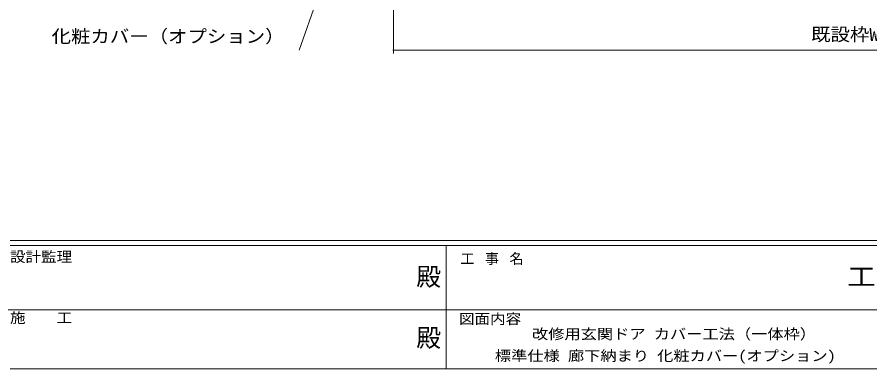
# Model space of a CAD drawing. Units: millimetres on the paper. Extents: x -1103 to 373, y -297 to 267.
# Drawn here: x -154.3 to 87.4, y -297 to -197.2 of the extents above; entities that cross this region are included whole.
import ezdxf
from ezdxf.enums import TextEntityAlignment as Align

# ---------------------------------------------------------------- set-up
doc = ezdxf.new("R2010")
doc.units = ezdxf.units.MM
doc.layers.add('0-1_YKK_ZWAK', color=7, linetype='Continuous', lineweight=9)
doc.layers.add('0-5_YKK_D', color=6, linetype='Continuous', lineweight=9)
doc.layers.add('0-2_USER1', color=3, linetype='Continuous')
doc.styles.add('ＭＳ ゴシック', font='')
doc.styles.get('ＭＳ ゴシック').set_extended_font_data('MS Gothic')

msp = doc.modelspace()

# ---------------------------------------------------------------- linework, layer by layer
at = {"layer": '0-1_YKK_ZWAK'}
for p, q in [((352.3, -260.575), (-417.7, -260.575)), ((314.5, -261.975), (-417.7, -261.975)), ((-32.7, -261.975), (-32.7, -296.975)), ((-160.1, -280.175), (-31.3, -280.175)), ((-31.3, -280.175), (97.5, -280.175)), ((-417.7, -296.975), (314.5, -296.975))]:
    msp.add_line(p, q, dxfattribs=at)
at = {"layer": '0-5_YKK_D'}
for p, q in [((-54.276, -149.799), (-74.416, -206.615)), ((-47.628, -150.196), (-47.628, -207.596)), ((222.372, -206.596), (-47.628, -206.596))]:
    msp.add_line(p, q, dxfattribs=at)
for start, end in [(0, 180), (180, 0)]:
    msp.add_arc((-47.628, -206.596), 0.106, start, end, dxfattribs=at)

# ---------------------------------------------------------------- texts
at = {"layer": '0-1_YKK_ZWAK', "style": 'ＭＳ ゴシック', "width": 1.1}
for s, p in [('設計監理', (-156.331, -267.508)), ('施\u3000\u3000工', (-156.331, -284.83)), ('図面内容', (-29.083, -285.124))]:
    msp.add_text(s, height=2.933, dxfattribs=at).set_placement(p, align=Align.BOTTOM_LEFT)
at = {"layer": '0-1_YKK_ZWAK', "color": 2, "style": 'ＭＳ ゴシック'}
for p in [(-41.182, -274.932), (-41.182, -292.253)]:
    msp.add_text('殿', height=5.132, dxfattribs=at).set_placement(p, align=Align.BOTTOM_LEFT)
at = {"layer": '0-1_YKK_ZWAK', "color": 2, "style": 'ＭＳ ゴシック', "width": 1.15}
msp.add_text('工事', height=5.132, dxfattribs=at).set_placement((80.931, -274.932), align=Align.BOTTOM_LEFT)
at = {"layer": '0-1_YKK_ZWAK', "insert": (-28.688, -267.508), "char_height": 2.933, "attachment_point": 7, "style": 'ＭＳ ゴシック'}
msp.add_mtext('\\T1.16;工\\~事\\~名', dxfattribs=at)
at = {"layer": '0-2_USER1', "color": 7, "style": 'ＭＳ ゴシック', "width": 1.15}
for s, p in [('改修用玄関ドア カバー工法（一体枠）', (-8.403, -289.424)), ('標準仕様 廊下納まり 化粧カバー(オプション)', (-18.923, -295.6))]:
    msp.add_text(s, height=2.933, dxfattribs=at).set_placement(p, align=Align.BOTTOM_LEFT)
at = {"layer": '0-5_YKK_D', "color": 3, "style": 'ＭＳ ゴシック', "width": 1.1}
for s, p in [('化粧カバー（オプション）', (-144.536, -205.615)), ('既設枠W寸法', (70.703, -205.079))]:
    msp.add_text(s, height=3.666, dxfattribs=at).set_placement(p, align=Align.BOTTOM_LEFT)

doc.saveas('drawing.dxf')
